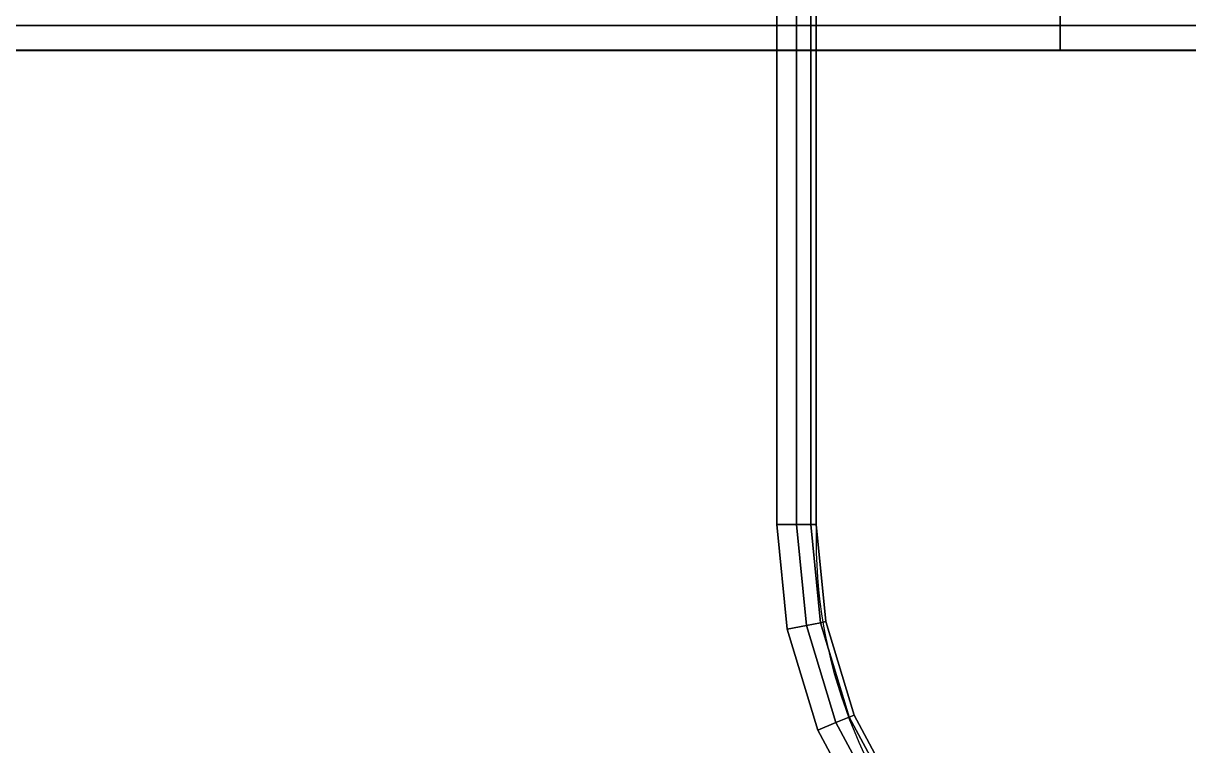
# Model space of a CAD drawing. Extents: x -170 to 1783, y -20 to 1205.
# Drawn here: x 1177.793 to 1181.303, y 303.638 to 305.815 of the extents above; entities that cross this region are included whole.
import ezdxf

# ---------------------------------------------------------------- set-up
doc = ezdxf.new("R2010")
doc.units = 0
doc.header["$LTSCALE"] = 96
doc.header["$MEASUREMENT"] = 0
for name, color, linetype in [('A-FURN-3-WKSF-BRACKET', 7, 'Continuous'), ('A-FURN-3-WKSF-TOP', 7, 'Continuous'), ('A-FURN-3-WKSF-TRIM', 7, 'Continuous'), ('A-FURN-P-WKSF', 7, 'Continuous'), ('A-FURN-P-WKSF-SUPPORT', 7, 'Continuous'), ('MAIN_WKSURF', 7, 'Continuous'), ('MAIN_WRKSFC-SUPP', 7, 'Continuous')]:
    doc.layers.add(name, color=color, linetype=linetype)

# ---------------------------------------------------------------- blocks, each defined once
blk = doc.blocks.new('EC-WYC-64-2424-T')
at = {"layer": 'A-FURN-3-WKSF-TOP', "color": 60, "linetype": 'Continuous'}
for points, invisible_edges in [([(26.9099, -26.9099, 29), (0.743, -0.2855, 29), (1.0445, -0.1606, 29), (1.368, -0.118, 29)], 9), ([(26.9099, -26.9099, 27.75), (1.368, -0.118, 27.75), (1.0445, -0.1606, 27.75), (0.743, -0.2855, 27.75)], 9), ([(1.368, -0.118, 29), (19.9334, -0.118, 29), (20.1772, -0.142, 29), (34.22, -23.882, 29)], 12), ([(1.368, -0.118, 29), (34.22, -23.882, 29), (32.8706, -23.9704, 29), (31.5443, -24.2343, 29)], 9), ([(29.051, -25.267, 29), (1.368, -0.118, 29), (31.5443, -24.2343, 29), (30.2638, -24.6689, 29)], 3), ([(1.368, -0.118, 29), (29.051, -25.267, 29), (27.9266, -26.0183, 29), (26.9099, -26.9099, 29)], 9), ([(1.368, -0.118, 27.75), (26.9099, -26.9099, 27.75), (27.9266, -26.0183, 27.75), (29.051, -25.267, 27.75)], 9), ([(29.051, -25.267, 27.75), (30.2638, -24.6689, 27.75), (31.5443, -24.2343, 27.75), (1.368, -0.118, 27.75)], 12), ([(1.368, -0.118, 27.75), (31.5443, -24.2343, 27.75), (32.8706, -23.9704, 27.75), (34.22, -23.882, 27.75)], 9), ([(1.368, -0.118, 27.75), (34.22, -23.882, 27.75), (20.1772, -0.142, 27.75), (19.9334, -0.118, 27.75)], 3), ([(0.2855, -0.743, 29), (0.4841, -0.4841, 29), (0.743, -0.2855, 29), (26.9099, -26.9099, 29)], 12), ([(0.2855, -0.743, 27.75), (26.9099, -26.9099, 27.75), (0.743, -0.2855, 27.75), (0.4841, -0.4841, 27.75)], 3), ([(26.9099, -26.9099, 29), (0.118, -1.368, 29), (0.1606, -1.0445, 29), (0.2855, -0.743, 29)], 9), ([(26.9099, -26.9099, 27.75), (0.2855, -0.743, 27.75), (0.1606, -1.0445, 27.75), (0.118, -1.368, 27.75)], 9), ([(0.118, -1.368, 29), (26.9099, -26.9099, 29), (26.0183, -27.9266, 29), (25.267, -29.051, 29)], 9), ([(25.267, -29.051, 29), (24.6689, -30.2638, 29), (24.2343, -31.5443, 29), (0.118, -1.368, 29)], 12), ([(0.118, -1.368, 29), (24.2343, -31.5443, 29), (23.9704, -32.8706, 29), (23.882, -34.22, 29)], 9), ([(0.118, -1.368, 29), (23.882, -34.22, 29), (0.142, -20.2252, 29), (0.118, -19.9814, 29)], 3), ([(0.118, -1.368, 27.75), (0.118, -19.9814, 27.75), (0.142, -20.2252, 27.75), (23.882, -34.22, 27.75)], 12), ([(0.118, -1.368, 27.75), (23.882, -34.22, 27.75), (23.9704, -32.8706, 27.75), (24.2343, -31.5443, 27.75)], 9), ([(25.267, -29.051, 27.75), (0.118, -1.368, 27.75), (24.2343, -31.5443, 27.75), (24.6689, -30.2638, 27.75)], 3), ([(0.118, -1.368, 27.75), (25.267, -29.051, 27.75), (26.0183, -27.9266, 27.75), (26.9099, -26.9099, 27.75)], 9), ([(0.3287, -20.6758, 29), (0.2132, -20.4597, 29), (0.142, -20.2252, 29), (23.882, -34.22, 29)], 12), ([(0.3287, -20.6758, 27.75), (23.882, -34.22, 27.75), (0.142, -20.2252, 27.75), (0.2132, -20.4597, 27.75)], 3), ([(23.882, -34.22, 29), (1.0441, -21.4252, 29), (0.4841, -20.8652, 29), (0.3287, -20.6758, 29)], 9), ([(23.882, -34.22, 27.75), (0.3287, -20.6758, 27.75), (0.4841, -20.8652, 27.75), (1.0441, -21.4252, 27.75)], 9), ([(1.3948, -21.9501, 29), (1.2453, -21.6704, 29), (1.0441, -21.4252, 29), (23.882, -34.22, 29)], 12), ([(1.3948, -21.9501, 27.75), (23.882, -34.22, 27.75), (1.0441, -21.4252, 27.75), (1.2453, -21.6704, 27.75)], 3), ([(23.882, -34.22, 29), (1.518, -22.5693, 29), (1.4869, -22.2537, 29), (1.3948, -21.9501, 29)], 9), ([(23.882, -34.22, 27.75), (1.3948, -21.9501, 27.75), (1.4869, -22.2537, 27.75), (1.518, -22.5693, 27.75)], 9), ([(1.518, -22.5693, 29), (23.882, -34.22, 29), (1.4869, -25.8423, 29), (1.518, -25.5267, 29)], 3), ([(1.518, -22.5693, 27.75), (1.518, -25.5267, 27.75), (1.4869, -25.8423, 27.75), (23.882, -34.22, 27.75)], 12)]:
    blk.add_3dface(points, dxfattribs=dict(at, invisible_edges=invisible_edges))
at = {"layer": 'A-FURN-3-WKSF-TRIM', "color": 40, "linetype": 'Continuous'}
for points in [[(1.2453, -21.6704, 27.75), (1.1963, -21.7032, 27.7658), (1.3403, -21.9727, 27.7658), (1.3948, -21.9501, 27.75)], [(1.1963, -21.7032, 28.9842), (1.2453, -21.6704, 29), (1.3948, -21.9501, 29), (1.3403, -21.9727, 28.9842)], [(1.1963, -21.7032, 27.7658), (1.1603, -21.7272, 27.809), (1.3004, -21.9892, 27.809), (1.3403, -21.9727, 27.7658)], [(1.1603, -21.7272, 28.941), (1.1963, -21.7032, 28.9842), (1.3403, -21.9727, 28.9842), (1.3004, -21.9892, 28.941)], [(1.1603, -21.7272, 27.809), (1.1472, -21.736, 27.868), (1.2858, -21.9953, 27.868), (1.3004, -21.9892, 27.809)], [(1.1472, -21.736, 28.882), (1.1603, -21.7272, 28.941), (1.3004, -21.9892, 28.941), (1.2858, -21.9953, 28.882)], [(1.1472, -21.736, 27.868), (1.1472, -21.736, 28.882), (1.2858, -21.9953, 28.882), (1.2858, -21.9953, 27.868)], [(1.3948, -21.9501, 27.75), (1.3403, -21.9727, 27.7658), (1.429, -22.2652, 27.7658), (1.4869, -22.2537, 27.75)], [(1.3403, -21.9727, 28.9842), (1.3948, -21.9501, 29), (1.4869, -22.2537, 29), (1.429, -22.2652, 28.9842)], [(1.3004, -21.9892, 27.809), (1.2858, -21.9953, 27.868), (1.3712, -22.2767, 27.868), (1.3867, -22.2736, 27.809)], [(1.2858, -21.9953, 28.882), (1.3004, -21.9892, 28.941), (1.3867, -22.2736, 28.941), (1.3712, -22.2767, 28.882)], [(1.2858, -21.9953, 27.868), (1.2858, -21.9953, 28.882), (1.3712, -22.2767, 28.882), (1.3712, -22.2767, 27.868)], [(1.3403, -21.9727, 27.7658), (1.3004, -21.9892, 27.809), (1.3867, -22.2736, 27.809), (1.429, -22.2652, 27.7658)], [(1.3004, -21.9892, 28.941), (1.3403, -21.9727, 28.9842), (1.429, -22.2652, 28.9842), (1.3867, -22.2736, 28.941)], [(1.3867, -22.2736, 27.809), (1.3712, -22.2767, 27.868), (1.4, -22.5693, 27.868), (1.4158, -22.5693, 27.809)], [(1.3712, -22.2767, 28.882), (1.3867, -22.2736, 28.941), (1.4158, -22.5693, 28.941), (1.4, -22.5693, 28.882)], [(1.3712, -22.2767, 27.868), (1.3712, -22.2767, 28.882), (1.4, -22.5693, 28.882), (1.4, -22.5693, 27.868)], [(1.429, -22.2652, 27.7658), (1.3867, -22.2736, 27.809), (1.4158, -22.5693, 27.809), (1.459, -22.5693, 27.7658)], [(1.3867, -22.2736, 28.941), (1.429, -22.2652, 28.9842), (1.459, -22.5693, 28.9842), (1.4158, -22.5693, 28.941)], [(1.4869, -22.2537, 27.75), (1.429, -22.2652, 27.7658), (1.459, -22.5693, 27.7658), (1.518, -22.5693, 27.75)], [(1.429, -22.2652, 28.9842), (1.4869, -22.2537, 29), (1.518, -22.5693, 29), (1.459, -22.5693, 28.9842)], [(1.4, -25.5267, 28.882), (1.4, -25.5267, 27.868), (1.4, -22.5693, 27.868), (1.4, -22.5693, 28.882)], [(1.4158, -25.5267, 28.941), (1.4, -25.5267, 28.882), (1.4, -22.5693, 28.882), (1.4158, -22.5693, 28.941)], [(1.4, -25.5267, 27.868), (1.4158, -25.5267, 27.809), (1.4158, -22.5693, 27.809), (1.4, -22.5693, 27.868)], [(1.459, -25.5267, 28.9842), (1.4158, -25.5267, 28.941), (1.4158, -22.5693, 28.941), (1.459, -22.5693, 28.9842)], [(1.4158, -25.5267, 27.809), (1.459, -25.5267, 27.7658), (1.459, -22.5693, 27.7658), (1.4158, -22.5693, 27.809)], [(1.518, -25.5267, 29), (1.459, -25.5267, 28.9842), (1.459, -22.5693, 28.9842), (1.518, -22.5693, 29)], [(1.459, -25.5267, 27.7658), (1.518, -25.5267, 27.75), (1.518, -22.5693, 27.75), (1.459, -22.5693, 27.7658)]]:
    blk.add_3dface(points, dxfattribs=at)
at = {"layer": 'A-FURN-P-WKSF', "color": 7, "linetype": 'Continuous'}
blk.add_line((1.4, -25.4787), (1.4, -22.5213), dxfattribs=at)
blk.add_arc((-0.1, -22.5213), 1.5, 0, 45, dxfattribs=at)
blk = doc.blocks.new('EC-JUS-CANT-R-CH')
at = {"layer": 'A-FURN-3-WKSF-BRACKET', "color": 30, "linetype": 'Continuous'}
for points in [[(0.0016, -0.665, 19.5), (0.0016, 0, 19.5), (-0.0734, 0, 19.5), (-0.0734, -0.665, 19.5)], [(-0.0734, -0.665, 28.425), (-0.0734, 0, 28.425), (0.0016, 0, 28.425), (0.0016, -0.665, 28.425)], [(-0.0734, -0.665, 28.425), (-1.6184, -0.665, 28.425), (-1.6184, -0.665, 28.5), (0.0016, -0.665, 28.5)], [(-1.6184, -15.915, 28.425), (-1.6184, -0.665, 28.425), (-0.0734, -0.665, 28.425), (-0.0734, -15.915, 28.425)], [(-1.6184, -0.665, 28.5), (-1.6184, -15.915, 28.5), (0.0016, -15.915, 28.5), (0.0016, -0.665, 28.5)], [(-0.4984, -0.665, 19.5), (-0.0734, -0.665, 19.5), (-0.0734, -0.665, 19.575), (-0.4984, -0.665, 19.575)], [(-0.0734, -0.665, 19.575), (-0.0734, -15.915, 27.987), (-0.4984, -15.915, 27.987), (-0.4984, -0.665, 19.575)], [(-0.0734, -15.915, 27.912), (-0.0734, -0.665, 19.5), (-0.4984, -0.665, 19.5), (-0.4984, -15.915, 27.912)], [(0.0016, -15.915, 27.912), (0.0016, -0.665, 19.5), (-0.0734, -0.665, 19.5), (-0.0734, -15.915, 27.912)], [(0.0016, -0.665, 28.5), (0.0016, -15.915, 28.5), (-0.0734, -15.915, 28.425), (-0.0734, -0.665, 28.425)]]:
    blk.add_3dface(points, dxfattribs=at)
for points, invisible_edges in [([(-0.0734, -0.665, 28.425), (-0.0734, -0.665, 19.5), (-0.0734, 0, 19.5)], 13), ([(-0.0734, 0, 19.5), (-0.0734, 0, 28.425), (-0.0734, -0.665, 28.425)], 12), ([(0.0016, -0.665, 28.5), (0.0016, 0, 19.5), (0.0016, -0.665, 19.5)], 13), ([(0.0016, 0, 28.425), (0.0016, 0, 19.5), (0.0016, -0.665, 28.425)], 2), ([(-0.0734, -2.8617, 26.9955), (-0.0734, -2.8424, 26.9899), (-0.0734, -2.8238, 26.9823), (-0.0734, -0.665, 28.425)], 12), ([(-0.0734, -2.9017, 27), (-0.0734, -2.8816, 26.9989), (-0.0734, -2.8617, 26.9955), (-0.0734, -0.665, 28.425)], 12), ([(-0.0734, -15.915, 27.912), (-0.0734, -3.9302, 27), (-0.0734, -2.9017, 27), (-0.0734, -0.665, 28.425)], 13), ([(-0.0734, -0.665, 19.5), (-0.0734, -1.427, 24.6003), (-0.0734, -4.0422, 26.6791), (-0.0734, -15.915, 27.912)], 5), ([(-0.0734, -0.665, 28.425), (-0.0734, -1.135, 25.5588), (-0.0734, -1.135, 24.7412), (-0.0734, -0.665, 19.5)], 13), ([(-0.0734, -1.3014, 24.5617), (-0.0734, -1.3678, 24.5691), (-0.0734, -1.427, 24.6003), (-0.0734, -0.665, 19.5)], 12), ([(-0.0734, -1.183, 24.6189), (-0.0734, -1.2368, 24.5791), (-0.0734, -1.3014, 24.5617), (-0.0734, -0.665, 19.5)], 12), ([(-0.0734, -1.135, 24.7412), (-0.0734, -1.1474, 24.6755), (-0.0734, -1.183, 24.6189), (-0.0734, -0.665, 19.5)], 12), ([(-0.0734, -2.8238, 26.9823), (-0.0734, -2.8061, 26.9725), (-0.0734, -2.7897, 26.9609), (-0.0734, -0.665, 28.425)], 12), ([(-0.0734, -1.143, 25.6119), (-0.0734, -1.137, 25.5857), (-0.0734, -1.135, 25.5588), (-0.0734, -0.665, 28.425)], 12), ([(-0.0734, -1.1664, 25.6603), (-0.0734, -1.1529, 25.637), (-0.0734, -1.143, 25.6119), (-0.0734, -0.665, 28.425)], 12), ([(-0.0734, -1.203, 25.6997), (-0.0734, -1.1832, 25.6814), (-0.0734, -1.1664, 25.6603), (-0.0734, -0.665, 28.425)], 12), ([(-0.0734, -15.915, 28.425), (-0.0734, -15.915, 27.912), (-0.0734, -0.665, 28.425)], 2), ([(-0.0734, -2.7897, 26.9609), (-0.0734, -1.203, 25.6997), (-0.0734, -0.665, 28.425)], 14), ([(0.0016, -2.9017, 27), (0.0016, -0.665, 28.5), (0.0016, -2.8617, 26.9955), (0.0016, -2.8816, 26.9989)], 3), ([(0.0016, -2.8617, 26.9955), (0.0016, -0.665, 28.5), (0.0016, -2.8238, 26.9823), (0.0016, -2.8424, 26.9899)], 3), ([(0.0016, -0.665, 19.5), (0.0016, -15.915, 27.912), (0.0016, -4.0422, 26.6791), (0.0016, -1.427, 24.6003)], 10), ([(0.0016, -15.915, 27.912), (0.0016, -0.665, 28.5), (0.0016, -2.9017, 27), (0.0016, -3.9302, 27)], 11), ([(0.0016, -0.665, 28.5), (0.0016, -0.665, 19.5), (0.0016, -1.135, 24.7412), (0.0016, -1.135, 25.5588)], 11), ([(0.0016, -1.135, 24.7412), (0.0016, -0.665, 19.5), (0.0016, -1.183, 24.6189), (0.0016, -1.1474, 24.6755)], 3), ([(0.0016, -1.183, 24.6189), (0.0016, -0.665, 19.5), (0.0016, -1.3014, 24.5617), (0.0016, -1.2368, 24.5791)], 3), ([(0.0016, -1.3014, 24.5617), (0.0016, -0.665, 19.5), (0.0016, -1.427, 24.6003), (0.0016, -1.3678, 24.5691)], 3), ([(0.0016, -2.8238, 26.9823), (0.0016, -0.665, 28.5), (0.0016, -2.7897, 26.9609), (0.0016, -2.8061, 26.9725)], 3), ([(0.0016, -1.143, 25.6119), (0.0016, -0.665, 28.5), (0.0016, -1.135, 25.5588), (0.0016, -1.137, 25.5857)], 3), ([(0.0016, -1.1664, 25.6603), (0.0016, -0.665, 28.5), (0.0016, -1.143, 25.6119), (0.0016, -1.1529, 25.637)], 3), ([(0.0016, -1.203, 25.6997), (0.0016, -0.665, 28.5), (0.0016, -1.1664, 25.6603), (0.0016, -1.1832, 25.6814)], 3), ([(0.0016, -15.915, 28.5), (0.0016, -0.665, 28.5), (0.0016, -15.915, 27.912)], 2), ([(0.0016, -2.7897, 26.9609), (0.0016, -0.665, 28.5), (0.0016, -1.203, 25.6997)], 3), ([(0.0016, -1.135, 25.5588), (0.0016, -1.135, 24.7412), (-0.0734, -1.135, 24.7412), (-0.0734, -1.135, 25.5588)], 10), ([(-0.0734, -1.135, 24.7412), (0.0016, -1.135, 24.7412), (0.0016, -1.1474, 24.6755), (-0.0734, -1.1474, 24.6755)], 5), ([(0.0016, -1.137, 25.5857), (0.0016, -1.135, 25.5588), (-0.0734, -1.135, 25.5588), (-0.0734, -1.137, 25.5857)], 10), ([(0.0016, -1.143, 25.6119), (0.0016, -1.137, 25.5857), (-0.0734, -1.137, 25.5857), (-0.0734, -1.143, 25.6119)], 10), ([(0.0016, -1.1529, 25.637), (0.0016, -1.143, 25.6119), (-0.0734, -1.143, 25.6119), (-0.0734, -1.1529, 25.637)], 10), ([(-0.0734, -1.1474, 24.6755), (0.0016, -1.1474, 24.6755), (0.0016, -1.183, 24.6189), (-0.0734, -1.183, 24.6189)], 5), ([(0.0016, -1.1664, 25.6603), (0.0016, -1.1529, 25.637), (-0.0734, -1.1529, 25.637), (-0.0734, -1.1664, 25.6603)], 10), ([(0.0016, -1.1832, 25.6814), (0.0016, -1.1664, 25.6603), (-0.0734, -1.1664, 25.6603), (-0.0734, -1.1832, 25.6814)], 10), ([(-0.0734, -1.183, 24.6189), (0.0016, -1.183, 24.6189), (0.0016, -1.2368, 24.5791), (-0.0734, -1.2368, 24.5791)], 5), ([(0.0016, -1.203, 25.6997), (0.0016, -1.1832, 25.6814), (-0.0734, -1.1832, 25.6814), (-0.0734, -1.203, 25.6997)], 10), ([(0.0016, -2.7897, 26.9609), (0.0016, -1.203, 25.6997), (-0.0734, -1.203, 25.6997), (-0.0734, -2.7897, 26.9609)], 10), ([(-0.0734, -1.2368, 24.5791), (0.0016, -1.2368, 24.5791), (0.0016, -1.3014, 24.5617), (-0.0734, -1.3014, 24.5617)], 5), ([(-0.0734, -1.3014, 24.5617), (0.0016, -1.3014, 24.5617), (0.0016, -1.3678, 24.5691), (-0.0734, -1.3678, 24.5691)], 5), ([(-0.0734, -1.3678, 24.5691), (0.0016, -1.3678, 24.5691), (0.0016, -1.427, 24.6003), (-0.0734, -1.427, 24.6003)], 5), ([(0.0016, -1.427, 24.6003), (0.0016, -4.0422, 26.6791), (-0.0734, -4.0422, 26.6791), (-0.0734, -1.427, 24.6003)], 10), ([(0.0016, -2.8061, 26.9725), (0.0016, -2.7897, 26.9609), (-0.0734, -2.7897, 26.9609), (-0.0734, -2.8061, 26.9725)], 10), ([(0.0016, -2.8238, 26.9823), (0.0016, -2.8061, 26.9725), (-0.0734, -2.8061, 26.9725), (-0.0734, -2.8238, 26.9823)], 10), ([(0.0016, -2.8424, 26.9899), (0.0016, -2.8238, 26.9823), (-0.0734, -2.8238, 26.9823), (-0.0734, -2.8424, 26.9899)], 10), ([(0.0016, -2.8617, 26.9955), (0.0016, -2.8424, 26.9899), (-0.0734, -2.8424, 26.9899), (-0.0734, -2.8617, 26.9955)], 10), ([(0.0016, -2.8816, 26.9989), (0.0016, -2.8617, 26.9955), (-0.0734, -2.8617, 26.9955), (-0.0734, -2.8816, 26.9989)], 10), ([(0.0016, -2.9017, 27), (0.0016, -2.8816, 26.9989), (-0.0734, -2.8816, 26.9989), (-0.0734, -2.9017, 27)], 10), ([(0.0016, -3.9302, 27), (0.0016, -2.9017, 27), (-0.0734, -2.9017, 27), (-0.0734, -3.9302, 27)], 10)]:
    blk.add_3dface(points, dxfattribs=dict(at, invisible_edges=invisible_edges))
at = {"layer": 'A-FURN-P-WKSF-SUPPORT', "color": 212, "linetype": 'Continuous'}
for p, q in [((0, -15.915), (0, 0)), ((0, -0.665), (-1.62, -0.665))]:
    blk.add_line(p, q, dxfattribs=at)

msp = doc.modelspace()

# ---------------------------------------------------------------- block references
at = {"layer": 'MAIN_WKSURF', "color": 47, "linetype": 'Continuous', "rotation": 180}
msp.add_blockref('EC-WYC-64-2424-T', (1181.58075, 281.73489), dxfattribs=at)
at = {"layer": 'MAIN_WRKSFC-SUPP', "color": 47, "linetype": 'Continuous', "rotation": 270}
msp.add_blockref('EC-JUS-CANT-R-CH', (1181.58075, 305.73489), dxfattribs=at)

doc.saveas('drawing.dxf')
